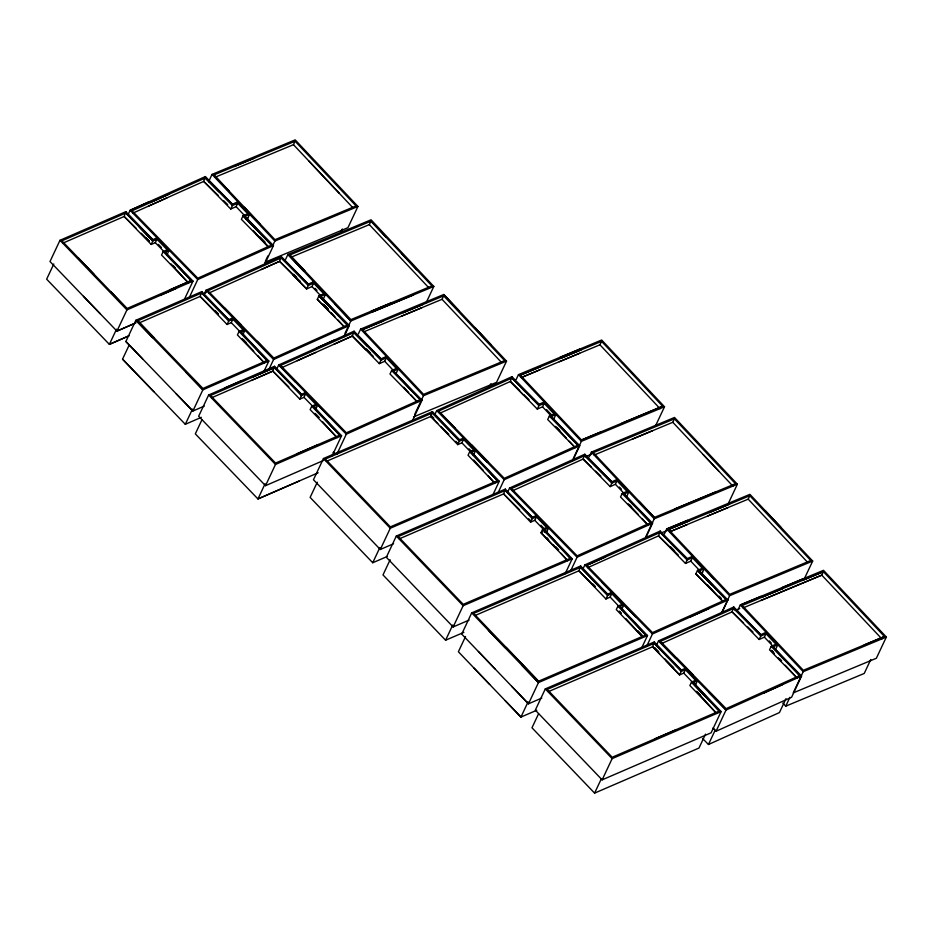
<?xml version="1.0" encoding="UTF-8"?>
<svg xmlns="http://www.w3.org/2000/svg" width="933" height="933" viewBox="0 0 933 933"><rect width="100%" height="100%" fill="white"/><g stroke="black" fill="none" stroke-linecap="round" stroke-linejoin="round"><path stroke-width="1.4" d="M127.879 215.056L130.119 210.287L205.4 176.57L203.732 181.399L133.011 213.062M208.887 293.044L279.597 261.322L281.276 256.493L206.006 290.268L203.756 295.038M435.081 414.03L436.702 410.59L511.96 376.71L510.281 381.527L439.583 413.354M512.439 490.828L583.148 459.048L584.816 454.231L509.558 488.052L507.937 491.504M587.755 567.637L658.523 535.88L660.202 531.052L584.874 564.873L583.253 568.325M661.415 643.63L732.113 611.85L733.793 607.021L658.535 640.854L656.914 644.306M62.908 243.116L124.159 216.479L125.862 211.663L59.98 240.306L49.997 261.532L116.928 331.122L133.454 323.926M138.795 323.098L200.105 296.414L201.808 291.609L135.856 320.287L125.873 341.513L192.874 411.056L204.292 406.077M323.658 460.401L265.508 485.685L198.659 416.223L208.642 394.997L274.524 366.296L272.821 371.112L251.513 380.396M475.982 615.115L578.927 570.798L580.629 565.981L471.701 612.876L461.718 634.102L528.475 703.82L541.77 698.082M548.242 691.715L652.587 646.779L654.29 641.962L545.304 688.904L535.32 710.13L602.147 779.86L711.109 732.813L721.104 711.587L693.382 682.583L697.441 680.845L685.475 668.32L681.288 670.092L654.208 643.327L547.193 689.417L612.211 757.269L719.215 711.074L721.104 711.587L612.13 758.634L602.147 779.86M488.099 475.772L494.793 483.142L468.039 455.246L469.661 451.805L473.719 450.056L463.561 439.408L461.94 442.86L457.741 444.633L430.743 416.456L430.836 415.092M326.398 461.345L430.743 416.456L432.457 411.64L323.459 458.523L313.465 479.749L380.291 549.479L393.574 543.752M399.266 538.866L503.598 493.919L505.313 489.114L396.315 536.043L386.332 557.269L453.146 626.953L469.101 620.083M53.799 263.992L46.65 279.177L109.371 344.382L128.999 335.833M136.206 228.305L124.159 216.479L151.193 244.458L152.814 241.006L156.942 239.21L167.217 249.776L163.182 251.572L161.549 255.024L188.489 283.014M151.193 244.458L155.31 242.662L156.942 239.21M116.52 329.197L109.371 344.382L128.579 336.008M184.198 299.808L192.991 281.113L191.102 280.6L126.993 308.531L61.87 240.819L125.78 213.039L152.884 239.641L157.012 237.845L169.095 250.277L165.059 252.085L192.991 281.113L126.923 309.896L116.928 331.122L135.996 322.818M166.855 255.059L169.095 250.277M153.922 391.743L122.538 359.158L129.092 345.245M208.595 181.725L212.036 174.413L295.178 139.88L357.934 206.461L347.951 227.687L264.879 262.29M218.322 195.533L203.732 181.399L230.754 209.027L232.387 205.575L237.728 203.196L247.758 213.762L243.023 215.861L241.402 219.313L267.981 246.534M188.933 298.268L197.726 279.573L273.462 245.601L244.912 216.363L249.624 214.275L237.822 201.82L232.445 204.21L205.353 177.946L132.008 210.788L197.784 278.209L271.573 245.099L273.462 245.601L264.669 264.296M230.754 209.027L236.107 206.648L237.728 203.196M247.373 219.045L249.624 214.275M214.835 177.34L293.463 144.685L295.085 141.233L356.056 205.925L274.967 239.699L213.914 174.949L295.085 141.233M218.135 314.223L200.105 296.414L227.081 324.497L228.702 321.045L232.888 319.203L243.081 329.711L239.046 331.507L237.425 334.947L264.354 362.937M227.081 324.497L231.267 322.655L232.888 319.203M122.538 359.158L185.305 424.317L192.455 409.132M265.473 261.018L267.864 255.957M272.623 245.834L274.873 241.064L357.934 206.461M201.866 419.943L195.324 433.868L257.951 498.945L318.165 472.774M243.35 333.652L244.971 330.212L232.958 317.838L228.783 319.669L201.726 292.974L137.746 320.812L202.939 388.466L266.966 360.523L268.856 361.036L263.631 372.139M285.673 259.234L287.924 254.452L371.054 219.803L433.822 286.443L426.206 302.607M337.921 319.996L344.825 327.413L317.302 299.365L318.923 295.913L323.704 293.708L313.605 283.131L308.252 285.498L306.63 288.95L279.597 261.322L261.263 269.544M268.961 369.34L273.591 359.508L349.327 325.524L320.812 296.402L325.57 294.21L313.686 281.754L308.322 284.133L281.218 257.87L207.884 290.769L273.661 358.132L347.438 325.022L349.327 325.524L344.102 336.626M293.114 275.13L306.63 288.95L311.984 286.571L313.605 283.131M340.568 232.772L342.353 228.97M277.089 368.407L278.71 364.955L354.062 331.203L381.026 358.832L386.402 356.441L398.216 368.955L395.977 373.725M323.319 298.992L325.57 294.21M291.994 256.843L369.328 224.62L370.949 221.168L386.192 237.355M211.569 397.796L272.821 371.112L299.773 399.114L301.394 395.674L305.604 393.889L315.867 404.397L311.75 406.193L310.129 409.634L336.067 436.597M299.773 399.114L303.983 397.33L305.604 393.889M265.089 483.761L257.951 498.945L298.945 481.125M265.508 485.685L275.492 464.459L341.571 435.734L313.64 406.695L317.756 404.91L316.135 408.362M344.988 333.361L347.962 327.04M348.557 325.769L350.808 320.999L433.822 286.443M352.977 333.501L354.062 331.203L352.382 336.02L281.603 367.73M358.377 333.862L360.628 329.092L443.77 294.501L459.468 311.156M317.278 482.221L310.129 497.406L372.734 562.739L387.09 556.558M332.183 455.689L341.571 435.734L339.682 435.221L311.75 406.193M334.026 344.242L352.382 336.02L379.346 363.648L380.967 360.196L386.32 357.817L396.35 368.442L391.627 370.541L389.994 373.993L417.517 402.123L410.637 394.671M336.918 454.149L346.306 434.195L422.043 400.21L393.516 371.042L398.216 368.955M379.346 363.648L384.699 361.269L386.32 357.817M364.698 331.483L442.044 299.306L443.665 295.854L504.648 360.604L423.57 394.367L362.517 329.617L443.665 295.854M414.672 414.427L420.62 401.773M421.215 400.514L423.465 395.732L506.537 361.129L443.77 294.501M412.059 421.436L422.043 400.21L420.165 399.721L391.627 370.541M431.373 413.949L432.457 411.64L459.456 439.828L463.643 438.044L475.608 450.581L473.369 455.351M372.734 562.739L379.883 547.554M380.291 549.479L390.274 528.253L499.26 481.265L471.55 452.318L475.608 450.581M390.134 559.742L382.996 574.926L445.589 640.213L463.876 632.352M457.741 444.633L459.363 441.181L463.561 439.408M489.172 387.44L490.956 383.65M506.537 361.129L496.543 382.355L413.471 416.958M516.217 379.416L518.456 374.646L601.657 340.009L664.518 406.753L655.724 425.448M492.846 494.898L499.26 481.265L497.371 480.752L469.661 451.805M519.658 390.6L510.281 381.527L537.303 409.097L538.924 405.645L544.149 403.371L554.109 413.879L549.327 416.083L547.694 419.535L575.206 447.653L569.317 441.262M497.79 493.335L504.205 479.702L579.731 445.752L551.193 416.573L555.963 414.38L544.231 401.995L538.982 404.292L511.902 378.075L438.592 411.08L455.001 427.897M537.303 409.097L542.528 406.823L544.149 403.371M445.589 640.213L452.738 625.028M453.146 626.953L463.13 605.727L572.197 558.797L544.487 529.792L548.534 528.055L536.498 515.517L532.3 517.29L505.219 490.478L398.204 536.568L463.211 604.362L570.308 558.284L572.197 558.797L565.188 573.702M553.712 419.162L555.963 414.38M539.029 370.168L521.255 377.562L599.942 344.813L601.563 341.361L662.64 406.228L581.481 439.991L520.346 375.171L601.563 341.361M465.52 636.574L458.383 651.759L520.929 717.08L536.79 710.246M519.646 509.815L503.598 493.919L530.597 522.107L532.218 518.655L536.405 516.87L546.645 527.53L542.598 529.279L540.977 532.731L554.832 547.228M530.597 522.107L534.784 520.322L536.405 516.87M573.177 458.779L578.542 447.397M579.136 446.126L581.376 441.356L664.518 406.753M572.722 460.645L579.731 445.752L577.842 445.251L549.327 416.083M546.283 532.825L548.534 528.055M589.143 456.89L591.382 452.12L674.512 417.471L737.373 484.227L727.985 504.182M591.475 467.118L583.148 459.048L610.17 486.629L611.791 483.189L617.005 480.833L627.011 491.353L622.171 493.545L620.538 496.997L648.062 525.127M570.658 570.856L577.072 557.223L652.587 523.215L624.049 494.047L628.889 491.854L617.086 479.457L611.85 481.813L584.769 455.607L511.447 488.554L577.13 555.846L650.698 522.713L652.587 523.215L645.578 538.108M610.17 486.629L615.383 484.285L617.005 480.833M528.066 701.896L520.929 717.08L505.289 700.753M626.638 496.636L628.889 491.854M594.181 455.036L672.798 422.287L674.419 418.835L735.484 483.691L654.336 517.453L593.271 452.645L674.419 418.835M538.528 713.862L531.973 727.787L594.589 793.12L698.98 748.056L705.523 734.143M594.974 586.694L578.927 570.798L605.925 598.986L607.546 595.546L611.791 593.668L621.973 604.409L617.914 606.147L616.293 609.599L642.009 636.423M605.925 598.986L610.17 597.108L611.791 593.668M646.033 536.253L651.386 524.859M651.98 523.6L654.231 518.818L737.373 484.227M621.611 609.704L623.862 604.922L611.873 592.292L607.628 594.169L580.548 567.346L473.591 613.389L538.539 681.23L645.613 635.046L647.502 635.56L641.682 647.922M664.459 533.769L666.71 528.999L749.91 494.35L812.69 561.048L804.479 578.472M678.268 555.018L658.523 535.88L685.475 563.439L687.096 559.987L692.391 557.712L702.351 568.232L697.487 570.425L695.866 573.877L722.352 600.899L707.622 584.968M646.627 646.359L652.447 633.997L727.892 600.036L699.377 570.914L704.217 568.733L692.484 556.348L687.166 558.634L660.156 532.428L586.752 565.363L652.505 632.621L726.014 599.534L727.892 600.036L722.072 612.398M685.475 563.439L690.77 561.165L692.391 557.712M594.589 793.12L601.144 779.207M701.966 573.503L704.217 568.733M669.637 531.868L748.196 499.167L749.817 495.715L810.8 560.511L729.734 594.344L668.599 529.524L749.817 495.715M696.543 691.306L716.637 713.465L689.872 685.522L691.493 682.07L695.552 680.32L685.393 669.684L681.195 671.457L679.574 674.897L666.08 660.844M659.608 653.718L652.587 646.779L679.574 674.897L683.761 673.125L685.393 669.684M721.431 613.133L726.784 601.75M727.378 600.479L729.629 595.709L812.69 561.048M695.82 684.286L697.441 680.845M732.708 609.331L733.793 607.021L760.838 634.673L766.075 632.317L777.795 644.703L775.556 649.473M738.05 609.739L740.301 604.969L823.501 570.331L886.35 637.029L876.367 658.255L793.237 692.904L803.22 671.678L886.35 637.029M702.526 738.423L708.45 744.499L715.005 730.574M743.578 622.964L732.113 611.85L759.159 639.49L760.78 636.038L765.993 633.705L775.941 644.202L771.159 646.406L769.538 649.858L797.039 677.976M759.159 639.49L764.372 637.146L765.993 633.705M785.994 698.665L779.44 712.579L708.45 744.499M782.799 703.062L785.738 706.176L789.901 697.324M870.769 659.538L864.226 673.463L785.738 706.176M773.037 646.896L801.564 676.063L726.049 710.025L716.054 731.25L713.08 728.195L716.054 731.25L791.581 697.289L801.564 676.063L799.686 675.574L773.037 646.896L777.795 644.703M700.17 573.27L702.584 572.186M690.175 617.016L709.033 608.526M148.942 201.855L130.119 210.287L197.726 279.573M150.353 202.578L168.675 194.367M148.72 206.03L167.054 197.808M202.356 294.245L206.345 292.461M297.324 360.686L315.681 352.464M586.752 565.363L605.109 557.141M760.838 634.673L733.735 608.398L660.424 641.356L726.096 708.648L799.686 675.574L771.159 646.406M763.812 693.044L782.682 684.554M316.392 348.079L335.227 339.635M245.647 218.765L248.003 217.727M239.046 331.507L266.966 360.523L240.924 332.008L244.971 330.212M159.951 295.504L176.465 288.309M225.11 387.825L241.577 380.641M253.135 376.944L274.442 367.66L301.487 394.309L305.674 392.525M185.305 424.317L201.33 417.331M169.736 289.906L191.102 280.6L165.059 252.085M296.939 453.8L318.316 444.516M655.013 738.796L676.413 729.548M459.456 439.828L432.364 413.004L325.349 459.036L390.367 526.888L497.371 480.752L471.55 452.318M542.994 531.857L540.977 532.731L567.696 560.686L561.036 553.292M544.884 532.37L546.913 531.495M617.914 606.147L645.613 635.046L619.804 606.672L623.862 604.922M289.813 254.989L370.949 221.168L431.932 285.906L350.913 319.634L289.813 254.989L305.079 271.153M403.091 312.742L423.372 304.298M401.47 316.194L421.751 307.75M622.054 423.115L662.64 406.228M632.224 439.186L652.505 430.731M735.216 610.439L739.741 608.549M743.1 607.884L821.775 575.136L823.396 571.696L884.472 636.493L803.325 670.314L742.178 605.494L823.396 571.696L803.091 580.139M864.168 644.948L884.472 636.493M234.206 166.517L254.499 158.097M371.159 311.202L391.428 302.77M371.567 312.357L413.062 295.085M362.517 329.617L382.81 321.185M560.057 357.327L580.862 348.662M520.346 375.171L540.65 366.716M560.955 358.272L581.259 349.817M559.322 361.712L579.638 353.269M581.481 439.991L601.773 431.547M585.679 456.634L591.51 454.208M674.629 509.021L715.191 492.134M687.516 520.334L666.71 528.999L729.629 595.709M668.599 529.524L688.904 521.069M709.197 512.614L729.501 504.17M661.135 533.011L667.037 530.562M669.509 531.915L687.271 524.521M707.576 516.066L727.88 507.622M761.106 596.304L740.301 604.969L803.22 671.678M781.901 587.65L802.695 578.985M762.483 597.038L782.787 588.595M760.861 600.49L821.775 575.136L881.895 638.93M523.821 394.636L529.034 399.674M595.639 471.142L600.852 476.192M747.753 626.999L752.966 632.061M223.523 200.583L227.699 204.63M279.597 261.322L300.438 281.521M381.026 358.832L354.004 332.568L280.6 365.456L346.376 432.819L420.165 399.721L393.516 371.042M373.165 356.219L352.382 336.02L365.864 349.828M141.221 233.238L149.257 241.111M272.821 371.112L288.845 386.903M430.743 416.456L437.764 423.407M440.773 426.393L448.796 434.335M455.817 441.286L457.835 443.28M528.673 518.76L530.679 520.742M664.623 658.675L673.649 667.596M511.96 376.71L538.982 404.292M538.924 405.645L511.902 378.075L525.407 391.86M584.816 454.231L611.85 481.813M584.769 455.607L611.791 483.189M711.751 584.979L697.487 570.425L726.014 599.534L699.377 570.914M695.866 573.877L710.13 588.431M317.302 299.365L331.565 313.92M660.202 531.052L687.166 558.634M622.171 493.545L650.698 522.713L624.049 494.047M660.156 532.428L687.096 559.987M556.709 427.314L559.765 430.44M733.735 608.398L760.78 636.038M510.281 381.527L523.786 395.312M629.565 504.788L631.594 506.864M670.559 546.761L674.559 550.843M719.145 596.199L721.186 598.286M773.457 652.435L771.416 650.348L774.378 653.532M779.568 658.686L781.609 660.762M438.592 411.08L504.263 478.326L577.842 445.251L551.193 416.573M436.702 410.59L504.205 479.702M205.4 176.57L232.445 204.21M584.874 564.873L652.447 633.997M601.762 582.157L635.548 616.713M232.387 205.575L205.353 177.946L218.858 191.755M271.573 245.099L243.023 215.861L271.573 245.099L244.912 216.363M281.276 256.493L308.322 284.133M347.438 325.022L318.923 295.913L347.438 325.022L320.812 296.402M281.218 257.87L308.252 285.498M367.485 346.376L354.004 332.568L380.967 360.196M260.027 236.947L264.949 241.985M324.276 305.056L328.358 309.22M293.673 274.279L296.682 277.346M471.433 444.703L487.842 461.52M470.454 445.146L487.329 462.43M676.833 658.173L693.266 675.002M509.558 488.052L577.072 557.223M675.41 658.15L658.535 640.854L726.049 710.025L709.173 692.729M255.689 233.926L268.051 246.592M366.424 348.977L370.424 353.071M224.328 307.61L240.772 324.451M257.216 341.291L273.661 358.132M206.006 290.268L273.591 359.508M346.306 434.195L278.71 364.955L295.621 382.273M312.52 399.581L329.407 416.888M303.983 397.33L312.38 405.937M333.338 452.365L335.332 454.406L333.291 452.318M158.412 244.399L161.432 247.513M155.31 242.662L163.718 251.304M231.267 322.655L239.606 331.25M125.862 211.663L152.884 239.641M125.78 213.039L152.814 241.006L139.297 227.022M146.259 237.903L149.268 241.017M137.746 320.812L154.05 337.723M152.615 337.676L135.856 320.287L202.858 389.831L192.874 411.056L176.115 393.679M186.11 372.454L202.858 389.831L268.856 361.036L240.924 332.008M125.873 341.513L142.621 358.902M540.895 525.232L543.904 528.37M534.784 520.322L543.158 529.046M274.524 366.296L301.487 394.309M163.182 251.572L191.102 280.6M228.783 319.669L201.808 291.609M301.394 395.674L274.442 367.66L210.531 395.51L275.573 463.095L339.682 435.221L313.64 406.695M201.726 292.974L228.702 321.045M173.41 265.905L175.404 267.969M316.007 414.299L319.004 417.413M243.291 339.6L246.289 342.714M215.161 310.642L218.159 313.768M78.15 257.753L94.431 274.675M110.712 291.597L126.993 308.531M59.98 240.306L126.923 309.896M208.642 394.997L275.492 464.459M83.457 296.332L100.204 313.733M654.29 641.962L681.288 670.092M580.629 565.981L607.628 594.169M619.804 606.672L647.502 635.56L538.458 682.594L528.475 703.82L511.785 686.396M654.208 643.327L681.195 671.457M580.548 567.346L607.546 595.546M505.313 489.114L532.3 517.29M432.364 413.004L459.363 441.181M505.219 490.478L532.218 518.655M654.674 647.502L658.675 651.666M593.003 584.046L595.009 586.134M621.145 613.214L619.174 611.15L621.051 613.273M637.962 630.755L641.916 634.883M431.839 416.141L433.833 418.229M538.539 681.23L506.071 647.315M545.304 688.904L612.13 758.634M471.701 612.876L538.458 682.594L521.769 665.171M323.459 458.523L390.274 528.253M396.315 536.043L463.13 605.727M683.761 673.125L693.009 682.804M468.996 448.808L471.002 450.896M705.348 696.566L691.493 682.07L719.215 711.074L693.382 682.583M461.94 442.86L470.255 451.572M542.598 529.279L570.308 558.284L544.487 529.792M697.697 692.251L700.671 695.353M555.73 546.715L558.692 549.817M488.391 630.3L505.08 647.735M478.407 651.526L495.096 668.961M474.022 668.086L489.65 684.425M619.395 487.038L621.366 489.102M615.383 484.285L623.384 492.694M315.027 288.32L317.01 290.396M311.984 286.571L320.241 295.236M610.17 597.108L619.43 606.882M236.107 206.648L245.122 216.153M769.328 640.924L771.288 642.989M764.372 637.146L773.329 646.604M690.77 561.165L699.727 570.623M546.516 409.575L551.403 414.73M542.528 406.823L550.493 415.232M303.645 271.095L287.924 254.452L350.808 320.999L335.087 304.356M384.699 361.269L392.91 369.958M765.608 511.027L781.306 527.705M599.942 344.813L660.063 408.666M703.33 454.709L718.597 470.932M672.798 422.287L732.906 486.128M698.176 562.342L713.897 579.02M639.07 501.254L654.336 517.453M475.154 327.81L490.851 344.475M518.456 374.646L581.376 441.356M591.382 452.12L654.231 518.818M401.447 253.543L416.689 269.719M442.044 299.306L501.114 362.027M369.328 224.62L429.332 288.309M293.463 144.685L352.522 207.348M308.706 160.861L339.192 193.201M360.628 329.092L423.465 395.732M213.914 174.949L229.18 191.137M244.446 207.324L259.712 223.512M212.036 174.413L274.873 241.064M748.196 499.167L807.278 561.946M778.32 657.777L781.283 660.972M785.236 665.217L797.074 677.964M628.352 503.867L638.219 514.48M642.172 518.736L648.085 525.104M555.497 426.393L566.354 438.078M403.732 387.242L408.666 392.548M323.133 304.1L328.066 309.394M331.017 312.578L334.97 316.812M253.17 230.463L267.981 246.417M314.911 413.319L318.771 417.541M322.631 421.774L337.105 437.612M242.195 338.621L253.776 351.298M257.636 355.531L264.389 362.925M171.147 263.981L187.556 281.941M625.833 618.532L642.079 636.388M473.754 459.981L483.317 470.512M546.691 537.466L548.604 539.577M553.386 544.849L558.167 550.12"/></g></svg>
